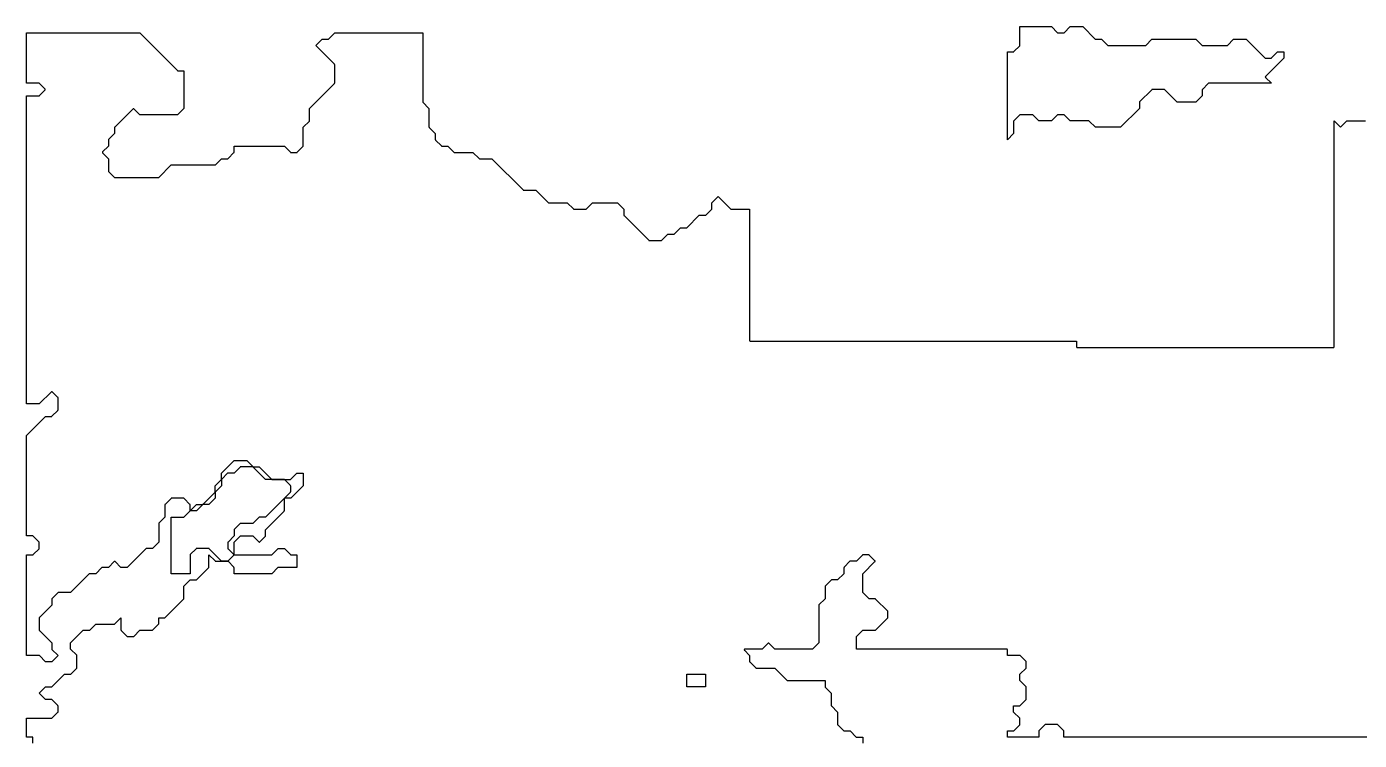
# Model space of a CAD drawing. Header units: metres. Extents: x 0 to 799, y 1 to 1100.
# Drawn here: x 0 to 212, y 308.5 to 422 of the extents above; entities that cross this region are included whole.
import ezdxf

# ---------------------------------------------------------------- set-up
doc = ezdxf.new("R2010")
doc.units = ezdxf.units.M
doc.layers.add('forest', color=7, linetype='Continuous')
doc.layers.add('forestfragmentation', color=7, linetype='Continuous')

msp = doc.modelspace()

# ---------------------------------------------------------------- linework, layer by layer
at = {"layer": 'forest', "color": 194}
for points in [[(156, 404), (156, 404), (156, 418), (156, 418), (156, 418), (156.96, 418), (156.97, 418), (156.98, 418), (156.99, 418), (157, 418.01), (157.01, 418.01), (157.01, 418.02), (157.02, 418.02), (157.03, 418.03), (157.97, 418.97), (157.98, 418.98), (157.98, 418.99), (157.99, 418.99), (157.99, 419), (158, 419.01), (158, 419.02), (158, 419.03), (158, 419.04), (158, 422), (158, 422), (158, 422), (163, 422), (163, 422), (163, 422), (163.97, 421.03), (163.98, 421.02), (163.99, 421.02), (163.99, 421.01), (164, 421.01), (164.01, 421), (164.02, 421), (164.03, 421), (164.04, 421), (164.96, 421), (164.97, 421), (164.98, 421), (164.99, 421), (165, 421.01), (165.01, 421.01), (165.01, 421.02), (165.02, 421.02), (165.03, 421.03), (166, 422), (166, 422), (166, 422), (168, 422), (168, 422), (168, 422), (169.97, 420.03), (169.98, 420.02), (169.99, 420.02), (169.99, 420.01), (170, 420.01), (170.01, 420), (170.02, 420), (170.03, 420), (170.04, 420), (171, 420), (171, 420), (171, 420), (171.97, 419.03), (171.98, 419.02), (171.99, 419.02), (171.99, 419.01), (172, 419.01), (172.01, 419), (172.02, 419), (172.03, 419), (172.04, 419), (177.96, 419), (177.97, 419), (177.98, 419), (177.99, 419), (178, 419.01), (178.01, 419.01), (178.01, 419.02), (178.02, 419.02), (178.03, 419.03), (179, 420), (179, 420), (179, 420), (186, 420), (186, 420), (186, 420), (186.97, 419.03), (186.98, 419.02), (186.99, 419.02), (186.99, 419.01), (187, 419.01), (187.01, 419), (187.02, 419), (187.03, 419), (187.04, 419), (190.96, 419), (190.97, 419), (190.98, 419), (190.99, 419), (191, 419.01), (191.01, 419.01), (191.01, 419.02), (191.02, 419.02), (191.03, 419.03), (192, 420), (192, 420), (192, 420), (194, 420), (194, 420), (194, 420), (196.97, 417.03), (196.98, 417.02), (196.99, 417.02), (196.99, 417.01), (197, 417.01), (197.01, 417), (197.02, 417), (197.03, 417), (197.04, 417), (197.96, 417), (197.97, 417), (197.98, 417), (197.99, 417), (198, 417.01), (198.01, 417.01), (198.01, 417.02), (198.02, 417.02), (198.03, 417.03), (199, 418), (199, 418), (199, 418), (200, 418), (200, 418), (200, 418), (200, 417), (200, 417), (200, 417), (197.07, 414.07), (197.06, 414.06), (197.06, 414.06), (197.05, 414.05), (197.05, 414.04), (197.05, 414.03), (197.04, 414.02), (197.04, 414.01), (197.04, 414), (197.04, 413.99), (197.04, 413.98), (197.05, 413.97), (197.05, 413.96), (197.05, 413.95), (197.06, 413.94), (197.06, 413.94), (197.07, 413.93), (198, 413), (198, 413), (198, 413), (188.04, 413), (188.03, 413), (188.02, 413), (188.01, 413), (188, 412.99), (187.99, 412.99), (187.99, 412.98), (187.98, 412.98), (187.97, 412.97), (187.03, 412.03), (187.02, 412.02), (187.02, 412.01), (187.01, 412.01), (187.01, 412), (187, 411.99), (187, 411.98), (187, 411.97), (187, 411.96), (187, 411), (187, 411), (187, 411), (186, 410), (186, 410), (186, 410), (183, 410), (183, 410), (183, 410), (181.03, 411.97), (181.02, 411.98), (181.01, 411.98), (181.01, 411.99), (181, 411.99), (180.99, 412), (180.98, 412), (180.97, 412), (180.96, 412), (179.04, 412), (179.03, 412), (179.02, 412), (179.01, 412), (179, 411.99), (178.99, 411.99), (178.99, 411.98), (178.98, 411.98), (178.97, 411.97), (177.03, 410.03), (177.02, 410.02), (177.02, 410.01), (177.01, 410.01), (177.01, 410), (177, 409.99), (177, 409.98), (177, 409.97), (177, 409.96), (177, 409), (177, 409), (177, 409), (174, 406), (174, 406), (174, 406), (170, 406), (170, 406), (170, 406), (169.03, 406.97), (169.02, 406.98), (169.01, 406.98), (169.01, 406.99), (169, 406.99), (168.99, 407), (168.98, 407), (168.97, 407), (168.96, 407), (166, 407), (166, 407), (166, 407), (165.03, 407.97), (165.02, 407.98), (165.01, 407.98), (165.01, 407.99), (165, 407.99), (164.99, 408), (164.98, 408), (164.97, 408), (164.96, 408), (164.04, 408), (164.03, 408), (164.02, 408), (164.01, 408), (164, 407.99), (163.99, 407.99), (163.99, 407.98), (163.98, 407.98), (163.97, 407.97), (163, 407), (163, 407), (163, 407), (161, 407), (161, 407), (161, 407), (160.03, 407.97), (160.02, 407.98), (160.01, 407.98), (160.01, 407.99), (160, 407.99), (159.99, 408), (159.98, 408), (159.97, 408), (159.96, 408), (158.04, 408), (158.03, 408), (158.02, 408), (158.01, 408), (158, 407.99), (157.99, 407.99), (157.99, 407.98), (157.98, 407.98), (157.97, 407.97), (157.03, 407.03), (157.02, 407.02), (157.02, 407.01), (157.01, 407.01), (157.01, 407), (157, 406.99), (157, 406.98), (157, 406.97), (157, 406.96), (157, 405), (157, 405), (157, 405), (156, 404), (156, 404)], [(1, 308.04), (1, 308.9), (1, 308.91), (1, 308.92), (1, 308.93), (0.99, 308.94), (0.99, 308.95), (0.98, 308.96), (0.98, 308.96), (0.97, 308.97), (0.96, 308.98), (0.96, 308.98), (0.95, 308.99), (0.94, 308.99), (0.93, 309), (0.92, 309), (0.91, 309), (0.9, 309), (0, 309), (0, 309), (0, 309), (0, 312), (0, 312), (0, 312), (3.96, 312), (3.97, 312), (3.98, 312), (3.99, 312), (4, 312.01), (4.01, 312.01), (4.01, 312.02), (4.02, 312.02), (4.03, 312.03), (4.97, 312.97), (4.98, 312.98), (4.98, 312.99), (4.99, 312.99), (4.99, 313), (5, 313.01), (5, 313.02), (5, 313.03), (5, 313.04), (5, 313.96), (5, 313.97), (5, 313.98), (5, 313.99), (4.99, 314), (4.99, 314.01), (4.98, 314.01), (4.98, 314.02), (4.97, 314.03), (4.03, 314.97), (4.02, 314.98), (4.01, 314.98), (4.01, 314.99), (4, 314.99), (3.99, 315), (3.98, 315), (3.97, 315), (3.96, 315), (3, 315), (3, 315), (3, 315), (2, 316), (2, 316), (2, 316), (3, 317), (3, 317), (3, 317), (3.96, 317), (3.97, 317), (3.98, 317), (3.99, 317), (4, 317.01), (4.01, 317.01), (4.01, 317.02), (4.02, 317.02), (4.03, 317.03), (6, 319), (6, 319), (6, 319), (6.96, 319), (6.97, 319), (6.98, 319), (6.99, 319), (7, 319.01), (7.01, 319.01), (7.01, 319.02), (7.02, 319.02), (7.03, 319.03), (7.97, 319.97), (7.98, 319.98), (7.98, 319.99), (7.99, 319.99), (7.99, 320), (8, 320.01), (8, 320.02), (8, 320.03), (8, 320.04), (8, 321.96), (8, 321.97), (8, 321.98), (8, 321.99), (7.99, 322), (7.99, 322.01), (7.98, 322.01), (7.98, 322.02), (7.97, 322.03), (7, 323), (7, 323), (7, 323), (7, 324), (7, 324), (7, 324), (9, 326), (9, 326), (9, 326), (9.96, 326), (9.97, 326), (9.98, 326), (9.99, 326), (10, 326.01), (10.01, 326.01), (10.01, 326.02), (10.02, 326.02), (10.03, 326.03), (11, 327), (11, 327), (11, 327), (13.96, 327), (13.97, 327), (13.98, 327), (13.99, 327), (14, 327.01), (14.01, 327.01), (14.01, 327.02), (14.02, 327.02), (14.03, 327.03), (15, 328), (15, 328), (15, 328), (15, 326.04), (15, 326.03), (15, 326.02), (15, 326.01), (15.01, 326), (15.01, 325.99), (15.02, 325.99), (15.02, 325.98), (15.03, 325.97), (15.97, 325.03), (15.98, 325.02), (15.99, 325.02), (15.99, 325.01), (16, 325.01), (16.01, 325), (16.02, 325), (16.03, 325), (16.04, 325), (16.96, 325), (16.97, 325), (16.98, 325), (16.99, 325), (17, 325.01), (17.01, 325.01), (17.01, 325.02), (17.02, 325.02), (17.03, 325.03), (18, 326), (18, 326), (18, 326), (19.96, 326), (19.97, 326), (19.98, 326), (19.99, 326), (20, 326.01), (20.01, 326.01), (20.01, 326.02), (20.02, 326.02), (20.03, 326.03), (20.97, 326.97), (20.98, 326.98), (20.98, 326.99), (20.99, 326.99), (20.99, 327), (21, 327.01), (21, 327.02), (21, 327.03), (21, 327.04), (21, 328), (21, 328), (21, 328), (21.96, 328), (21.97, 328), (21.98, 328), (21.99, 328), (22, 328.01), (22.01, 328.01), (22.01, 328.02), (22.02, 328.02), (22.03, 328.03), (24.97, 330.97), (24.98, 330.98), (24.98, 330.99), (24.99, 330.99), (24.99, 331), (25, 331.01), (25, 331.02), (25, 331.03), (25, 331.04), (25, 333), (25, 333), (25, 333), (26, 334), (26, 334), (26, 334), (26.96, 334), (26.97, 334), (26.98, 334), (26.99, 334), (27, 334.01), (27.01, 334.01), (27.01, 334.02), (27.02, 334.02), (27.03, 334.03), (28.97, 335.97), (28.98, 335.98), (28.98, 335.99), (28.99, 335.99), (28.99, 336), (29, 336.01), (29, 336.02), (29, 336.03), (29, 336.04), (29, 338), (29, 338), (29, 338), (29.97, 337.03), (29.98, 337.02), (29.99, 337.02), (29.99, 337.01), (30, 337.01), (30.01, 337), (30.02, 337), (30.03, 337), (30.04, 337), (31.96, 337), (31.97, 337), (31.98, 337), (31.99, 337), (32, 337.01), (32.01, 337.01), (32.01, 337.02), (32.02, 337.02), (32.03, 337.03), (32.97, 337.97), (32.98, 337.98), (32.98, 337.99), (32.99, 337.99), (32.99, 338), (33, 338.01), (33, 338.02), (33, 338.03), (33, 338.04), (33, 340), (33, 340), (33, 340), (34, 341), (34, 341), (34, 341), (36, 341), (36, 341), (36, 341), (36.93, 340.07), (36.94, 340.06), (36.94, 340.06), (36.95, 340.05), (36.96, 340.05), (36.97, 340.05), (36.98, 340.04), (36.99, 340.04), (37, 340.04), (37.01, 340.04), (37.02, 340.04), (37.03, 340.05), (37.04, 340.05), (37.05, 340.05), (37.06, 340.06), (37.06, 340.06), (37.07, 340.07), (37.97, 340.97), (37.98, 340.98), (37.98, 340.99), (37.99, 340.99), (37.99, 341), (38, 341.01), (38, 341.02), (38, 341.03), (38, 341.04), (38, 342), (38, 342), (38, 342), (40.97, 344.97), (40.98, 344.98), (40.98, 344.99), (40.99, 344.99), (40.99, 345), (41, 345.01), (41, 345.02), (41, 345.03), (41, 345.04), (41, 347), (41, 347), (41, 347), (41.97, 347.97), (41.98, 347.98), (41.98, 347.99), (41.99, 347.99), (41.99, 348), (42, 348.01), (42, 348.02), (42, 348.03), (42, 348.04), (42, 348.96), (42, 348.97), (42, 348.98), (42, 348.99), (41.99, 349), (41.99, 349.01), (41.98, 349.01), (41.98, 349.02), (41.97, 349.03), (41.03, 349.97), (41.02, 349.98), (41.01, 349.98), (41.01, 349.99), (41, 349.99), (40.99, 350), (40.98, 350), (40.97, 350), (40.96, 350), (38, 350), (38, 350), (38, 350), (36.03, 351.97), (36.02, 351.98), (36.01, 351.98), (36.01, 351.99), (36, 351.99), (35.99, 352), (35.98, 352), (35.97, 352), (35.96, 352), (34.04, 352), (34.03, 352), (34.02, 352), (34.01, 352), (34, 351.99), (33.99, 351.99), (33.99, 351.98), (33.98, 351.98), (33.97, 351.97), (33, 351), (33, 351), (33, 351), (32.04, 351), (32.03, 351), (32.02, 351), (32.01, 351), (32, 350.99), (31.99, 350.99), (31.99, 350.98), (31.98, 350.98), (31.97, 350.97), (31.03, 350.03), (31.02, 350.02), (31.02, 350.01), (31.01, 350.01), (31.01, 350), (31, 349.99), (31, 349.98), (31, 349.97), (31, 349.96), (31, 349), (31, 349), (31, 349), (30.03, 348.03), (30.02, 348.02), (30.02, 348.01), (30.01, 348.01), (30.01, 348), (30, 347.99), (30, 347.98), (30, 347.97), (30, 347.96), (30, 347), (30, 347), (30, 347), (29, 346), (29, 346), (29, 346), (28.04, 346), (28.03, 346), (28.02, 346), (28.01, 346), (28, 345.99), (27.99, 345.99), (27.99, 345.98), (27.98, 345.98), (27.97, 345.97), (27, 345), (27, 345), (27, 345), (26, 345), (26, 345), (26, 345), (26, 345.96), (26, 345.97), (26, 345.98), (26, 345.99), (25.99, 346), (25.99, 346.01), (25.98, 346.01), (25.98, 346.02), (25.97, 346.03), (25.03, 346.97), (25.02, 346.98), (25.01, 346.98), (25.01, 346.99), (25, 346.99), (24.99, 347), (24.98, 347), (24.97, 347), (24.96, 347), (23.04, 347), (23.03, 347), (23.02, 347), (23.01, 347), (23, 346.99), (22.99, 346.99), (22.99, 346.98), (22.98, 346.98), (22.97, 346.97), (22.03, 346.03), (22.02, 346.02), (22.02, 346.01), (22.01, 346.01), (22.01, 346), (22, 345.99), (22, 345.98), (22, 345.97), (22, 345.96), (22, 344), (22, 344), (22, 344), (21.03, 343.03), (21.02, 343.02), (21.02, 343.01), (21.01, 343.01), (21.01, 343), (21, 342.99), (21, 342.98), (21, 342.97), (21, 342.96), (21, 340), (21, 340), (21, 340), (20, 339), (20, 339), (20, 339), (19.04, 339), (19.03, 339), (19.02, 339), (19.01, 339), (19, 338.99), (18.99, 338.99), (18.99, 338.98), (18.98, 338.98), (18.97, 338.97), (16, 336), (16, 336), (16, 336), (15, 336), (15, 336), (15, 336), (14.07, 336.93), (14.06, 336.94), (14.06, 336.94), (14.05, 336.95), (14.04, 336.95), (14.03, 336.95), (14.02, 336.96), (14.01, 336.96), (14, 336.96), (13.99, 336.96), (13.98, 336.96), (13.97, 336.95), (13.96, 336.95), (13.95, 336.95), (13.94, 336.94), (13.94, 336.94), (13.93, 336.93), (13, 336), (13, 336), (13, 336), (12.04, 336), (12.03, 336), (12.02, 336), (12.01, 336), (12, 335.99), (11.99, 335.99), (11.99, 335.98), (11.98, 335.98), (11.97, 335.97), (11, 335), (11, 335), (11, 335), (10.04, 335), (10.03, 335), (10.02, 335), (10.01, 335), (10, 334.99), (9.99, 334.99), (9.99, 334.98), (9.98, 334.98), (9.97, 334.97), (7, 332), (7, 332), (7, 332), (5.04, 332), (5.03, 332), (5.02, 332), (5.01, 332), (5, 331.99), (4.99, 331.99), (4.99, 331.98), (4.98, 331.98), (4.97, 331.97), (4.03, 331.03), (4.02, 331.02), (4.02, 331.01), (4.01, 331.01), (4.01, 331), (4, 330.99), (4, 330.98), (4, 330.97), (4, 330.96), (4, 330), (4, 330), (4, 330), (2.03, 328.03), (2.02, 328.02), (2.02, 328.01), (2.01, 328.01), (2.01, 328), (2, 327.99), (2, 327.98), (2, 327.97), (2, 327.96), (2, 326.04), (2, 326.03), (2, 326.02), (2, 326.01), (2.01, 326), (2.01, 325.99), (2.02, 325.99), (2.02, 325.98), (2.03, 325.97), (4, 324), (4, 324), (4, 324), (4, 323.04), (4, 323.03), (4, 323.02), (4, 323.01), (4.01, 323), (4.01, 322.99), (4.02, 322.99), (4.02, 322.98), (4.03, 322.97), (5, 322), (5, 322), (5, 322), (4, 321), (4, 321), (4, 321), (3, 321), (3, 321), (3, 321), (2.03, 321.97), (2.02, 321.98), (2.01, 321.98), (2.01, 321.99), (2, 321.99), (1.99, 322), (1.98, 322), (1.97, 322), (1.96, 322), (0, 322), (0, 322), (0, 322), (0, 338), (0, 338), (0, 338), (0.96, 338), (0.97, 338), (0.98, 338), (0.99, 338), (1, 338.01), (1.01, 338.01), (1.01, 338.02), (1.02, 338.02), (1.03, 338.03), (1.97, 338.97), (1.98, 338.98), (1.98, 338.99), (1.99, 338.99), (1.99, 339), (2, 339.01), (2, 339.02), (2, 339.03), (2, 339.04), (2, 339.96), (2, 339.97), (2, 339.98), (2, 339.99), (1.99, 340), (1.99, 340.01), (1.98, 340.01), (1.98, 340.02), (1.97, 340.03), (1.03, 340.97), (1.02, 340.98), (1.01, 340.98), (1.01, 340.99), (1, 340.99), (0.99, 341), (0.98, 341), (0.97, 341), (0.96, 341), (0, 341), (0, 341), (0, 341), (0, 357), (0, 357), (0, 357), (3, 360), (3, 360), (3, 360), (3.96, 360), (3.97, 360), (3.98, 360), (3.99, 360), (4, 360.01), (4.01, 360.01), (4.01, 360.02), (4.02, 360.02), (4.03, 360.03), (4.97, 360.97), (4.98, 360.98), (4.98, 360.99), (4.99, 360.99), (4.99, 361), (5, 361.01), (5, 361.02), (5, 361.03), (5, 361.04), (5, 362.96), (5, 362.97), (5, 362.98), (5, 362.99), (4.99, 363), (4.99, 363.01), (4.98, 363.01), (4.98, 363.02), (4.97, 363.03), (4.07, 363.93), (4.06, 363.94), (4.06, 363.94), (4.05, 363.95), (4.04, 363.95), (4.03, 363.95), (4.02, 363.96), (4.01, 363.96), (4, 363.96), (3.99, 363.96), (3.98, 363.96), (3.97, 363.95), (3.96, 363.95), (3.95, 363.95), (3.94, 363.94), (3.94, 363.94), (3.93, 363.93), (2, 362), (2, 362), (2, 362), (0, 362), (0, 362), (0, 362), (0, 411), (0, 411), (0, 411), (1.96, 411), (1.97, 411), (1.98, 411), (1.99, 411), (2, 411.01), (2.01, 411.01), (2.01, 411.02), (2.02, 411.02), (2.03, 411.03), (2.93, 411.93), (2.94, 411.94), (2.94, 411.94), (2.95, 411.95), (2.95, 411.96), (2.95, 411.97), (2.96, 411.98), (2.96, 411.99), (2.96, 412), (2.96, 412.01), (2.96, 412.02), (2.95, 412.03), (2.95, 412.04), (2.95, 412.05), (2.94, 412.06), (2.94, 412.06), (2.93, 412.07), (2.03, 412.97), (2.02, 412.98), (2.01, 412.98), (2.01, 412.99), (2, 412.99), (1.99, 413), (1.98, 413), (1.97, 413), (1.96, 413), (0, 413), (0, 413), (0, 413), (0, 421), (0, 421), (0, 421), (18, 421), (18, 421), (18, 421), (23.97, 415.03), (23.98, 415.02), (23.99, 415.02), (23.99, 415.01), (24, 415.01), (24.01, 415), (24.02, 415), (24.03, 415), (24.04, 415), (25, 415), (25, 415), (25, 415), (25, 409), (25, 409), (25, 409), (24, 408), (24, 408), (24, 408), (18, 408), (18, 408), (18, 408), (17.07, 408.93), (17.06, 408.94), (17.06, 408.94), (17.05, 408.95), (17.04, 408.95), (17.03, 408.95), (17.02, 408.96), (17.01, 408.96), (17, 408.96), (16.99, 408.96), (16.98, 408.96), (16.97, 408.95), (16.96, 408.95), (16.95, 408.95), (16.94, 408.94), (16.94, 408.94), (16.93, 408.93), (14.03, 406.03), (14.02, 406.02), (14.02, 406.01), (14.01, 406.01), (14.01, 406), (14, 405.99), (14, 405.98), (14, 405.97), (14, 405.96), (14, 405), (14, 405), (14, 405), (13.03, 404.03), (13.02, 404.02), (13.02, 404.01), (13.01, 404.01), (13.01, 404), (13, 403.99), (13, 403.98), (13, 403.97), (13, 403.96), (13, 403), (13, 403), (13, 403), (12.07, 402.07), (12.06, 402.06), (12.06, 402.06), (12.05, 402.05), (12.05, 402.04), (12.05, 402.03), (12.04, 402.02), (12.04, 402.01), (12.04, 402), (12.04, 401.99), (12.04, 401.98), (12.05, 401.97), (12.05, 401.96), (12.05, 401.95), (12.06, 401.94), (12.06, 401.94), (12.07, 401.93), (13, 401), (13, 401), (13, 401), (13, 399.04), (13, 399.03), (13, 399.02), (13, 399.01), (13.01, 399), (13.01, 398.99), (13.02, 398.99), (13.02, 398.98), (13.03, 398.97), (13.97, 398.03), (13.98, 398.02), (13.99, 398.02), (13.99, 398.01), (14, 398.01), (14.01, 398), (14.02, 398), (14.03, 398), (14.04, 398), (20.96, 398), (20.97, 398), (20.98, 398), (20.99, 398), (21, 398.01), (21.01, 398.01), (21.01, 398.02), (21.02, 398.02), (21.03, 398.03), (23, 400), (23, 400), (23, 400), (29.96, 400), (29.97, 400), (29.98, 400), (29.99, 400), (30, 400.01), (30.01, 400.01), (30.01, 400.02), (30.02, 400.02), (30.03, 400.03), (31, 401), (31, 401), (31, 401), (31.96, 401), (31.97, 401), (31.98, 401), (31.99, 401), (32, 401.01), (32.01, 401.01), (32.01, 401.02), (32.02, 401.02), (32.03, 401.03), (32.97, 401.97), (32.98, 401.98), (32.98, 401.99), (32.99, 401.99), (32.99, 402), (33, 402.01), (33, 402.02), (33, 402.03), (33, 402.04), (33, 403), (33, 403), (33, 403), (41, 403), (41, 403), (41, 403), (41.97, 402.03), (41.98, 402.02), (41.99, 402.02), (41.99, 402.01), (42, 402.01), (42.01, 402), (42.02, 402), (42.03, 402), (42.04, 402), (42.96, 402), (42.97, 402), (42.98, 402), (42.99, 402), (43, 402.01), (43.01, 402.01), (43.01, 402.02), (43.02, 402.02), (43.03, 402.03), (43.97, 402.97), (43.98, 402.98), (43.98, 402.99), (43.99, 402.99), (43.99, 403), (44, 403.01), (44, 403.02), (44, 403.03), (44, 403.04), (44, 406), (44, 406), (44, 406), (44.97, 406.97), (44.98, 406.98), (44.98, 406.99), (44.99, 406.99), (44.99, 407), (45, 407.01), (45, 407.02), (45, 407.03), (45, 407.04), (45, 409), (45, 409), (45, 409), (48.97, 412.97), (48.98, 412.98), (48.98, 412.99), (48.99, 412.99), (48.99, 413), (49, 413.01), (49, 413.02), (49, 413.03), (49, 413.04), (49, 415.96), (49, 415.97), (49, 415.98), (49, 415.99), (48.99, 416), (48.99, 416.01), (48.98, 416.01), (48.98, 416.02), (48.97, 416.03), (46, 419), (46, 419), (46, 419), (47, 420), (47, 420), (47, 420), (47.96, 420), (47.97, 420), (47.98, 420), (47.99, 420), (48, 420.01), (48.01, 420.01), (48.01, 420.02), (48.02, 420.02), (48.03, 420.03), (49, 421), (49, 421), (49, 421), (63, 421), (63, 421), (63, 421), (63, 410.04), (63, 410.03), (63, 410.02), (63, 410.01), (63.01, 410), (63.01, 409.99), (63.02, 409.99), (63.02, 409.98), (63.03, 409.97), (64, 409), (64, 409), (64, 409), (64, 406.04), (64, 406.03), (64, 406.02), (64, 406.01), (64.01, 406), (64.01, 405.99), (64.02, 405.99), (64.02, 405.98), (64.03, 405.97), (65, 405), (65, 405), (65, 405), (65, 404.04), (65, 404.03), (65, 404.02), (65, 404.01), (65.01, 404), (65.01, 403.99), (65.02, 403.99), (65.02, 403.98), (65.03, 403.97), (65.97, 403.03), (65.98, 403.02), (65.99, 403.02), (65.99, 403.01), (66, 403.01), (66.01, 403), (66.02, 403), (66.03, 403), (66.04, 403), (67, 403), (67, 403), (67, 403), (67.97, 402.03), (67.98, 402.02), (67.99, 402.02), (67.99, 402.01), (68, 402.01), (68.01, 402), (68.02, 402), (68.03, 402), (68.04, 402), (71, 402), (71, 402), (71, 402), (71.97, 401.03), (71.98, 401.02), (71.99, 401.02), (71.99, 401.01), (72, 401.01), (72.01, 401), (72.02, 401), (72.03, 401), (72.04, 401), (74, 401), (74, 401), (74, 401), (78.97, 396.03), (78.98, 396.02), (78.99, 396.02), (78.99, 396.01), (79, 396.01), (79.01, 396), (79.02, 396), (79.03, 396), (79.04, 396), (81, 396), (81, 396), (81, 396), (82.97, 394.03), (82.98, 394.02), (82.99, 394.02), (82.99, 394.01), (83, 394.01), (83.01, 394), (83.02, 394), (83.03, 394), (83.04, 394), (86, 394), (86, 394), (86, 394), (86.97, 393.03), (86.98, 393.02), (86.99, 393.02), (86.99, 393.01), (87, 393.01), (87.01, 393), (87.02, 393), (87.03, 393), (87.04, 393), (88.96, 393), (88.97, 393), (88.98, 393), (88.99, 393), (89, 393.01), (89.01, 393.01), (89.01, 393.02), (89.02, 393.02), (89.03, 393.03), (90, 394), (90, 394), (90, 394), (94, 394), (94, 394), (94, 394), (95, 393), (95, 393), (95, 393), (95, 392.04), (95, 392.03), (95, 392.02), (95, 392.01), (95.01, 392), (95.01, 391.99), (95.02, 391.99), (95.02, 391.98), (95.03, 391.97), (98.97, 388.03), (98.98, 388.02), (98.99, 388.02), (98.99, 388.01), (99, 388.01), (99.01, 388), (99.02, 388), (99.03, 388), (99.04, 388), (100.96, 388), (100.97, 388), (100.98, 388), (100.99, 388), (101, 388.01), (101.01, 388.01), (101.01, 388.02), (101.02, 388.02), (101.03, 388.03), (102, 389), (102, 389), (102, 389), (102.96, 389), (102.97, 389), (102.98, 389), (102.99, 389), (103, 389.01), (103.01, 389.01), (103.01, 389.02), (103.02, 389.02), (103.03, 389.03), (104, 390), (104, 390), (104, 390), (104.96, 390), (104.97, 390), (104.98, 390), (104.99, 390), (105, 390.01), (105.01, 390.01), (105.01, 390.02), (105.02, 390.02), (105.03, 390.03), (107, 392), (107, 392), (107, 392), (107.96, 392), (107.97, 392), (107.98, 392), (107.99, 392), (108, 392.01), (108.01, 392.01), (108.01, 392.02), (108.02, 392.02), (108.03, 392.03), (108.97, 392.97), (108.98, 392.98), (108.98, 392.99), (108.99, 392.99), (108.99, 393), (109, 393.01), (109, 393.02), (109, 393.03), (109, 393.04), (109, 394), (109, 394), (109, 394), (110, 395), (110, 395), (110, 395), (111.97, 393.03), (111.98, 393.02), (111.99, 393.02), (111.99, 393.01), (112, 393.01), (112.01, 393), (112.02, 393), (112.03, 393), (112.04, 393), (115, 393), (115, 393), (115, 393), (115, 372.1), (115, 372.09), (115, 372.08), (115, 372.07), (115.01, 372.06), (115.01, 372.05), (115.02, 372.04), (115.02, 372.04), (115.03, 372.03), (115.04, 372.02), (115.04, 372.02), (115.05, 372.01), (115.06, 372.01), (115.07, 372), (115.08, 372), (115.09, 372), (115.1, 372), (167, 372), (167, 372), (167, 372), (167, 371.1), (167, 371.09), (167, 371.08), (167, 371.07), (167.01, 371.06), (167.01, 371.05), (167.02, 371.04), (167.02, 371.04), (167.03, 371.03), (167.04, 371.02), (167.04, 371.02), (167.05, 371.01), (167.06, 371.01), (167.07, 371), (167.08, 371), (167.09, 371), (167.1, 371), (207.9, 371), (207.91, 371), (207.92, 371), (207.93, 371), (207.94, 371.01), (207.95, 371.01), (207.96, 371.02), (207.96, 371.02), (207.97, 371.03), (207.98, 371.04), (207.98, 371.04), (207.99, 371.05), (207.99, 371.06), (208, 371.07), (208, 371.08), (208, 371.09), (208, 371.1), (208, 407), (208, 407), (208, 407), (208.93, 406.07), (208.94, 406.06), (208.94, 406.06), (208.95, 406.05), (208.96, 406.05), (208.97, 406.05), (208.98, 406.04), (208.99, 406.04), (209, 406.04), (209.01, 406.04), (209.02, 406.04), (209.03, 406.05), (209.04, 406.05), (209.05, 406.05), (209.06, 406.06), (209.06, 406.06), (209.07, 406.07), (210, 407), (210, 407), (210, 407), (213, 407)], [(271, 309), (165, 309), (165, 309), (165, 309), (165, 309.96), (165, 309.97), (165, 309.98), (165, 309.99), (164.99, 310), (164.99, 310.01), (164.98, 310.01), (164.98, 310.02), (164.97, 310.03), (164.03, 310.97), (164.02, 310.98), (164.01, 310.98), (164.01, 310.99), (164, 310.99), (163.99, 311), (163.98, 311), (163.97, 311), (163.96, 311), (162.04, 311), (162.03, 311), (162.02, 311), (162.01, 311), (162, 310.99), (161.99, 310.99), (161.99, 310.98), (161.98, 310.98), (161.97, 310.97), (161.03, 310.03), (161.02, 310.02), (161.02, 310.01), (161.01, 310.01), (161.01, 310), (161, 309.99), (161, 309.98), (161, 309.97), (161, 309.96), (161, 309), (161, 309), (161, 309), (156, 309), (156, 309), (156, 309), (156, 310), (156, 310), (156, 310), (156.96, 310), (156.97, 310), (156.98, 310), (156.99, 310), (157, 310.01), (157.01, 310.01), (157.01, 310.02), (157.02, 310.02), (157.03, 310.03), (157.97, 310.97), (157.98, 310.98), (157.98, 310.99), (157.99, 310.99), (157.99, 311), (158, 311.01), (158, 311.02), (158, 311.03), (158, 311.04), (158, 311.96), (158, 311.97), (158, 311.98), (158, 311.99), (157.99, 312), (157.99, 312.01), (157.98, 312.01), (157.98, 312.02), (157.97, 312.03), (157, 313), (157, 313), (157, 313), (157, 314), (157, 314), (157, 314), (157.96, 314), (157.97, 314), (157.98, 314), (157.99, 314), (158, 314.01), (158.01, 314.01), (158.01, 314.02), (158.02, 314.02), (158.03, 314.03), (158.97, 314.97), (158.98, 314.98), (158.98, 314.99), (158.99, 314.99), (158.99, 315), (159, 315.01), (159, 315.02), (159, 315.03), (159, 315.04), (159, 316.96), (159, 316.97), (159, 316.98), (159, 316.99), (158.99, 317), (158.99, 317.01), (158.98, 317.01), (158.98, 317.02), (158.97, 317.03), (158, 318), (158, 318), (158, 318), (158, 319), (158, 319), (158, 319), (158.97, 319.97), (158.98, 319.98), (158.98, 319.99), (158.99, 319.99), (158.99, 320), (159, 320.01), (159, 320.02), (159, 320.03), (159, 320.04), (159, 320.96), (159, 320.97), (159, 320.98), (159, 320.99), (158.99, 321), (158.99, 321.01), (158.98, 321.01), (158.98, 321.02), (158.97, 321.03), (158.03, 321.97), (158.02, 321.98), (158.01, 321.98), (158.01, 321.99), (158, 321.99), (157.99, 322), (157.98, 322), (157.97, 322), (157.96, 322), (156, 322), (156, 322), (156, 322), (156, 322.9), (156, 322.91), (156, 322.92), (156, 322.93), (155.99, 322.94), (155.99, 322.95), (155.98, 322.96), (155.98, 322.96), (155.97, 322.97), (155.96, 322.98), (155.96, 322.98), (155.95, 322.99), (155.94, 322.99), (155.93, 323), (155.92, 323), (155.91, 323), (155.9, 323), (132, 323), (132, 323), (132, 323), (132, 325), (132, 325), (132, 325), (133, 326), (133, 326), (133, 326), (134.96, 326), (134.97, 326), (134.98, 326), (134.99, 326), (135, 326.01), (135.01, 326.01), (135.01, 326.02), (135.02, 326.02), (135.03, 326.03), (136.97, 327.97), (136.98, 327.98), (136.98, 327.99), (136.99, 327.99), (136.99, 328), (137, 328.01), (137, 328.02), (137, 328.03), (137, 328.04), (137, 328.96), (137, 328.97), (137, 328.98), (137, 328.99), (136.99, 329), (136.99, 329.01), (136.98, 329.01), (136.98, 329.02), (136.97, 329.03), (135.03, 330.97), (135.02, 330.98), (135.01, 330.98), (135.01, 330.99), (135, 330.99), (134.99, 331), (134.98, 331), (134.97, 331), (134.96, 331), (134, 331), (134, 331), (134, 331), (133, 332), (133, 332), (133, 332), (133, 335), (133, 335), (133, 335), (134.93, 336.93), (134.94, 336.94), (134.94, 336.94), (134.95, 336.95), (134.95, 336.96), (134.95, 336.97), (134.96, 336.98), (134.96, 336.99), (134.96, 337), (134.96, 337.01), (134.96, 337.02), (134.95, 337.03), (134.95, 337.04), (134.95, 337.05), (134.94, 337.06), (134.94, 337.06), (134.93, 337.07), (134.03, 337.97), (134.02, 337.98), (134.01, 337.98), (134.01, 337.99), (134, 337.99), (133.99, 338), (133.98, 338), (133.97, 338), (133.96, 338), (133.04, 338), (133.03, 338), (133.02, 338), (133.01, 338), (133, 337.99), (132.99, 337.99), (132.99, 337.98), (132.98, 337.98), (132.97, 337.97), (132, 337), (132, 337), (132, 337), (131.04, 337), (131.03, 337), (131.02, 337), (131.01, 337), (131, 336.99), (130.99, 336.99), (130.99, 336.98), (130.98, 336.98), (130.97, 336.97), (130.03, 336.03), (130.02, 336.02), (130.02, 336.01), (130.01, 336.01), (130.01, 336), (130, 335.99), (130, 335.98), (130, 335.97), (130, 335.96), (130, 335), (130, 335), (130, 335), (129, 334), (129, 334), (129, 334), (128.04, 334), (128.03, 334), (128.02, 334), (128.01, 334), (128, 333.99), (127.99, 333.99), (127.99, 333.98), (127.98, 333.98), (127.97, 333.97), (127.03, 333.03), (127.02, 333.02), (127.02, 333.01), (127.01, 333.01), (127.01, 333), (127, 332.99), (127, 332.98), (127, 332.97), (127, 332.96), (127, 331), (127, 331), (127, 331), (126.03, 330.03), (126.02, 330.02), (126.02, 330.01), (126.01, 330.01), (126.01, 330), (126, 329.99), (126, 329.98), (126, 329.97), (126, 329.96), (126, 324), (126, 324), (126, 324), (125, 323), (125, 323), (125, 323), (119, 323), (119, 323), (119, 323), (118.07, 323.93), (118.06, 323.94), (118.06, 323.94), (118.05, 323.95), (118.04, 323.95), (118.03, 323.95), (118.02, 323.96), (118.01, 323.96), (118, 323.96), (117.99, 323.96), (117.98, 323.96), (117.97, 323.95), (117.96, 323.95), (117.95, 323.95), (117.94, 323.94), (117.94, 323.94), (117.93, 323.93), (117, 323), (117, 323), (117, 323), (114.24, 323), (114.23, 323), (114.22, 323), (114.21, 323), (114.2, 322.99), (114.19, 322.99), (114.19, 322.98), (114.18, 322.98), (114.17, 322.97), (114.16, 322.96), (114.16, 322.96), (114.15, 322.95), (114.15, 322.94), (114.15, 322.93), (114.14, 322.92), (114.14, 322.91), (114.14, 322.9), (114.14, 322.89), (114.14, 322.88), (114.15, 322.87), (114.15, 322.86), (114.15, 322.85), (114.16, 322.84), (114.16, 322.84), (114.17, 322.83), (115, 322), (115, 322), (115, 322), (115, 321.04), (115, 321.03), (115, 321.02), (115, 321.01), (115.01, 321), (115.01, 320.99), (115.02, 320.99), (115.02, 320.98), (115.03, 320.97), (115.97, 320.03), (115.98, 320.02), (115.99, 320.02), (115.99, 320.01), (116, 320.01), (116.01, 320), (116.02, 320), (116.03, 320), (116.04, 320), (119, 320), (119, 320), (119, 320), (120.97, 318.03), (120.98, 318.02), (120.99, 318.02), (120.99, 318.01), (121, 318.01), (121.01, 318), (121.02, 318), (121.03, 318), (121.04, 318), (127, 318), (127, 318), (127, 318), (127, 317.04), (127, 317.03), (127, 317.02), (127, 317.01), (127.01, 317), (127.01, 316.99), (127.02, 316.99), (127.02, 316.98), (127.03, 316.97), (128, 316), (128, 316), (128, 316), (128, 314.04), (128, 314.03), (128, 314.02), (128, 314.01), (128.01, 314), (128.01, 313.99), (128.02, 313.99), (128.02, 313.98), (128.03, 313.97), (129, 313), (129, 313), (129, 313), (129, 311.04), (129, 311.03), (129, 311.02), (129, 311.01), (129.01, 311), (129.01, 310.99), (129.02, 310.99), (129.02, 310.98), (129.03, 310.97), (129.97, 310.03), (129.98, 310.02), (129.99, 310.02), (129.99, 310.01), (130, 310.01), (130.01, 310), (130.02, 310), (130.03, 310), (130.04, 310), (131, 310), (131, 310), (131, 310), (131.97, 309.03), (131.98, 309.02), (131.99, 309.02), (131.99, 309.01), (132, 309.01), (132.01, 309), (132.02, 309), (132.03, 309), (132.04, 309), (133, 309), (133, 309), (133, 309), (133, 308.04)]]:
    msp.add_lwpolyline(points, dxfattribs=at)
at = {"layer": 'forestfragmentation', "color": 127}
for points in [[(23, 335), (23, 335), (23, 344), (23, 344), (23, 344), (24.96, 344), (24.97, 344), (24.98, 344), (24.99, 344), (25, 344.01), (25.01, 344.01), (25.01, 344.02), (25.02, 344.02), (25.03, 344.03), (27, 346), (27, 346), (27, 346), (27.96, 346), (27.97, 346), (27.98, 346), (27.99, 346), (28, 346.01), (28.01, 346.01), (28.01, 346.02), (28.02, 346.02), (28.03, 346.03), (29.97, 347.97), (29.98, 347.98), (29.98, 347.99), (29.99, 347.99), (29.99, 348), (30, 348.01), (30, 348.02), (30, 348.03), (30, 348.04), (30, 349), (30, 349), (30, 349), (30.97, 349.97), (30.98, 349.98), (30.98, 349.99), (30.99, 349.99), (30.99, 350), (31, 350.01), (31, 350.02), (31, 350.03), (31, 350.04), (31, 351), (31, 351), (31, 351), (33, 353), (33, 353), (33, 353), (35, 353), (35, 353), (35, 353), (35.97, 352.03), (35.98, 352.02), (35.99, 352.02), (35.99, 352.01), (36, 352.01), (36.01, 352), (36.02, 352), (36.03, 352), (36.04, 352), (37, 352), (37, 352), (37, 352), (38.97, 350.03), (38.98, 350.02), (38.99, 350.02), (38.99, 350.01), (39, 350.01), (39.01, 350), (39.02, 350), (39.03, 350), (39.04, 350), (41.96, 350), (41.97, 350), (41.98, 350), (41.99, 350), (42, 350.01), (42.01, 350.01), (42.01, 350.02), (42.02, 350.02), (42.03, 350.03), (43, 351), (43, 351), (43, 351), (44, 351), (44, 351), (44, 351), (44, 349), (44, 349), (44, 349), (42, 347), (42, 347), (42, 347), (41.04, 347), (41.03, 347), (41.02, 347), (41.01, 347), (41, 346.99), (40.99, 346.99), (40.99, 346.98), (40.98, 346.98), (40.97, 346.97), (38, 344), (38, 344), (38, 344), (37.04, 344), (37.03, 344), (37.02, 344), (37.01, 344), (37, 343.99), (36.99, 343.99), (36.99, 343.98), (36.98, 343.98), (36.97, 343.97), (36, 343), (36, 343), (36, 343), (34.04, 343), (34.03, 343), (34.02, 343), (34.01, 343), (34, 342.99), (33.99, 342.99), (33.99, 342.98), (33.98, 342.98), (33.97, 342.97), (33.03, 342.03), (33.02, 342.02), (33.02, 342.01), (33.01, 342.01), (33.01, 342), (33, 341.99), (33, 341.98), (33, 341.97), (33, 341.96), (33, 341), (33, 341), (33, 341), (32.03, 340.03), (32.02, 340.02), (32.02, 340.01), (32.01, 340.01), (32.01, 340), (32, 339.99), (32, 339.98), (32, 339.97), (32, 339.96), (32, 339.04), (32, 339.03), (32, 339.02), (32, 339.01), (32.01, 339), (32.01, 338.99), (32.02, 338.99), (32.02, 338.98), (32.03, 338.97), (32.97, 338.03), (32.98, 338.02), (32.99, 338.02), (32.99, 338.01), (33, 338.01), (33.01, 338), (33.02, 338), (33.03, 338), (33.04, 338), (38.96, 338), (38.97, 338), (38.98, 338), (38.99, 338), (39, 338.01), (39.01, 338.01), (39.01, 338.02), (39.02, 338.02), (39.03, 338.03), (40, 339), (40, 339), (40, 339), (41, 339), (41, 339), (41, 339), (41.97, 338.03), (41.98, 338.02), (41.99, 338.02), (41.99, 338.01), (42, 338.01), (42.01, 338), (42.02, 338), (42.03, 338), (42.04, 338), (43, 338), (43, 338), (43, 338), (43, 336), (43, 336), (43, 336), (40.04, 336), (40.03, 336), (40.02, 336), (40.01, 336), (40, 335.99), (39.99, 335.99), (39.99, 335.98), (39.98, 335.98), (39.97, 335.97), (39, 335), (39, 335), (39, 335), (33, 335), (33, 335), (33, 335), (33, 335.96), (33, 335.97), (33, 335.98), (33, 335.99), (32.99, 336), (32.99, 336.01), (32.98, 336.01), (32.98, 336.02), (32.97, 336.03), (32.03, 336.97), (32.02, 336.98), (32.01, 336.98), (32.01, 336.99), (32, 336.99), (31.99, 337), (31.98, 337), (31.97, 337), (31.96, 337), (31, 337), (31, 337), (31, 337), (29.03, 338.97), (29.02, 338.98), (29.01, 338.98), (29.01, 338.99), (29, 338.99), (28.99, 339), (28.98, 339), (28.97, 339), (28.96, 339), (27.04, 339), (27.03, 339), (27.02, 339), (27.01, 339), (27, 338.99), (26.99, 338.99), (26.99, 338.98), (26.98, 338.98), (26.97, 338.97), (26.03, 338.03), (26.02, 338.02), (26.02, 338.01), (26.01, 338.01), (26.01, 338), (26, 337.99), (26, 337.98), (26, 337.97), (26, 337.96), (26, 335), (26, 335), (26, 335), (23, 335), (23, 335)], [(105, 319), (105, 319), (108, 319), (108, 319), (108, 319), (108, 317), (108, 317), (108, 317), (105, 317), (105, 317), (105, 317), (105, 319), (105, 319)]]:
    msp.add_lwpolyline(points, dxfattribs=at)

doc.saveas('drawing.dxf')
